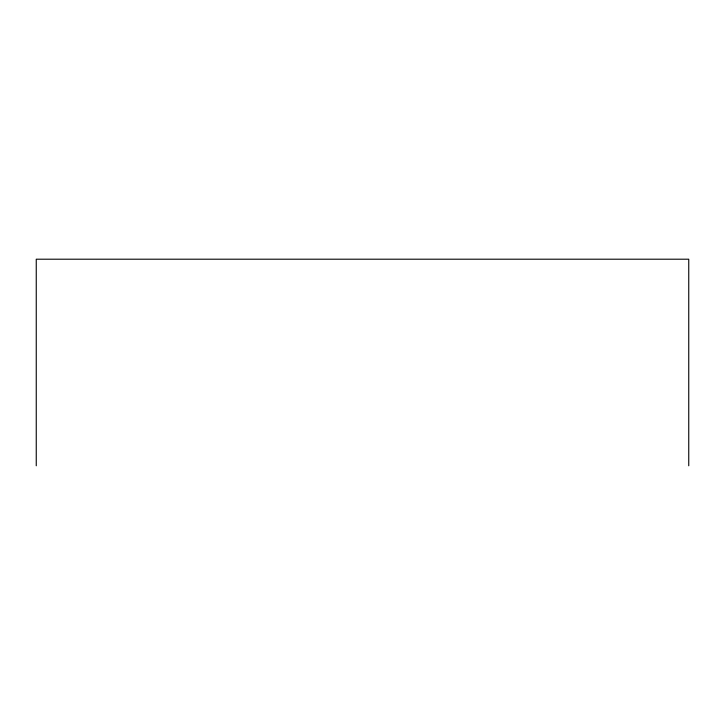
<?xml version="1.0" encoding="UTF-8"?>
<svg xmlns="http://www.w3.org/2000/svg" width="725" height="725" viewBox="0 0 725 725"><rect width="100%" height="100%" fill="white"/><g stroke="black" fill="none" stroke-linecap="round" stroke-linejoin="round"><path stroke-width="1.09" d="M688.75 465.794L688.75 259.206L36.25 259.206L36.25 465.794"/></g></svg>
